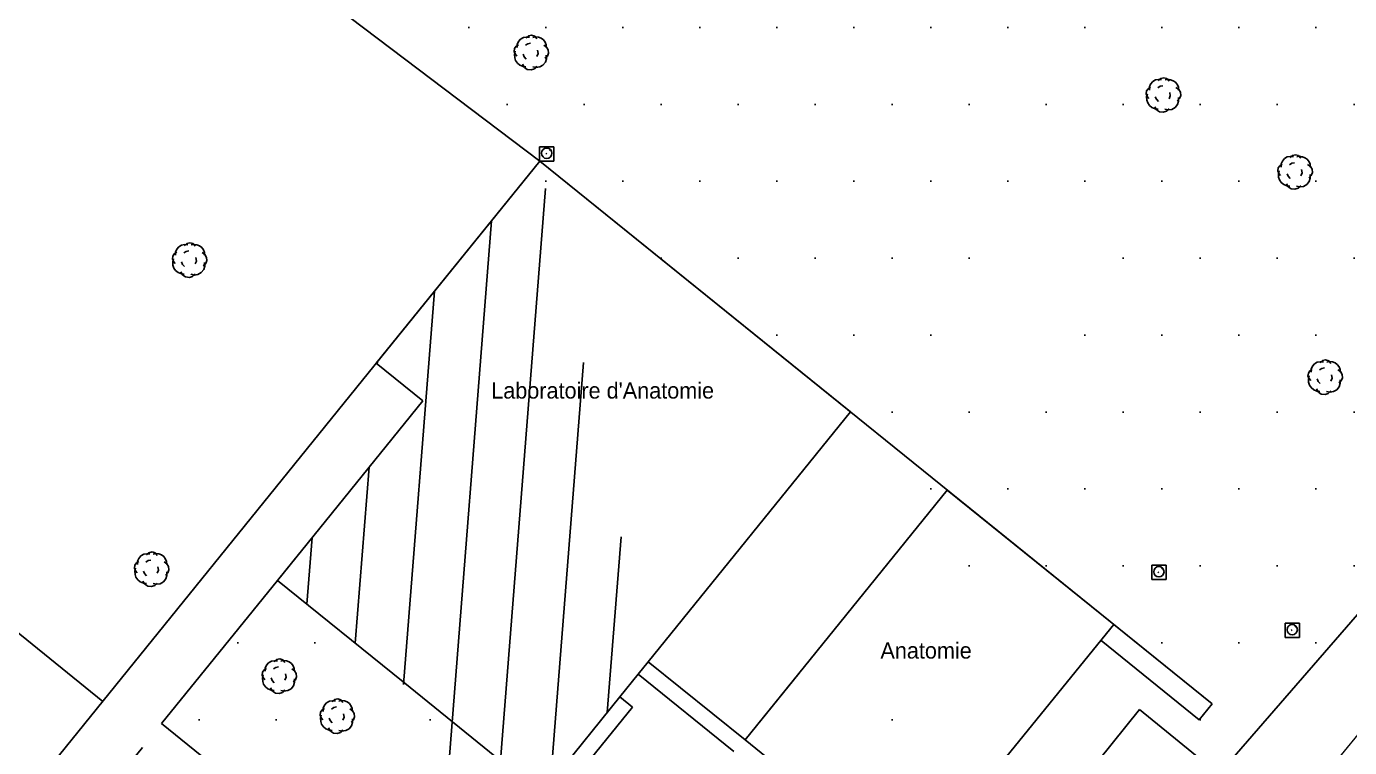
# Model space of a CAD drawing. Header units: metres. Extents: x 64 to 796628, y 142 to 671743.
# Drawn here: x 364239.6 to 364321.4, y 376169.1 to 376213.8 of the extents above; entities that cross this region are included whole.
import ezdxf

# ---------------------------------------------------------------- set-up
doc = ezdxf.new("R2010")
doc.units = ezdxf.units.M
doc.header["$LTSCALE"] = 2
for name, color, linetype in [('Arbres', 100, 'Continuous'), ('Batiment', 1, 'Continuous'), ('JARDIN', 3, 'Continuous')]:
    doc.layers.add(name, color=color, linetype=linetype)
doc.layers.add('Espace Vert', color=3, linetype='Continuous', lineweight=5)
pattern_1 = [(0, (0, 0), (2.38125, 4.762499999999999), [0, -4.762499999999999])]

msp = doc.modelspace()

# ---------------------------------------------------------------- hatches: boundary and pattern name
h = msp.add_hatch()
h.set_pattern_fill('DOTS', color=3, scale=3, style=0)
h.set_pattern_definition(pattern_1)
h.paths.add_polyline_path([(364290.1922986625, 376164.6145130561), (364289.5637130787, 376163.8367726342)], flags=17)
edge = h.paths.add_edge_path()
edge.add_line((364317.8824458346, 376218.0322060602), (364299.4230526945, 376233.3848364402))
edge.add_line((364335.0414407059, 376238.6635001366), (364317.8824458346, 376218.0322060602))
edge.add_line((364299.4230526945, 376233.3848364402), (364315.4534337522, 376252.9411261196))
edge.add_line((364358.8064816783, 376219.2367772907), (364335.0414407059, 376238.6635001366))
edge.add_line((364313.356935445, 376167.4552380867), (364358.8064816783, 376219.2367772907))
edge.add_line((364308.4521666473, 376171.4575548632), (364313.356935445, 376167.4552380867))
edge.add_line((364301.5377252251, 376162.9024102227), (364308.4521666473, 376171.4575548632))
edge.add_line((364303.0932060689, 376161.6452390551), (364301.5377252251, 376162.9024102227))
edge.add_line((364298.8188240987, 376156.3566041865), (364303.0932060689, 376161.6452390551))
edge.add_line((364289.5637130786, 376163.8367726341), (364298.8188240987, 376156.3566041865))
edge.add_line((364294.3163782858, 376161.2813482559), (364290.1922986625, 376164.6145130561))
edge.add_line((364306.0671012092, 376175.7420196205), (364293.6857373145, 376160.5052690398))
edge.add_line((364312.1332465751, 376170.8172379831), (364306.0671012092, 376175.7420196205))
edge.add_line((364312.936883205, 376171.8120205943), (364312.1332465751, 376170.8172379831))
edge.add_line((364271.3449339688, 376205.412139393), (364312.936883205, 376171.8120205943))
edge.add_line((364226.1238220315, 376239.7054629519), (364271.3449339688, 376205.412139393))
edge.add_line((364231.1282988115, 376246.2387444163), (364226.1238219788, 376239.7054628832))
edge.add_line((364231.1282988115, 376246.2387444163), (364226.9811109358, 376240.8359324897))
edge.add_line((364219.0507152868, 376255.5094739256), (364231.1282988115, 376246.2387444163))
edge.add_line((364257.0941228379, 376302.4322511007), (364219.0507152868, 376255.5094739256))
edge.add_line((364319.3461974851, 376251.9603653921), (364257.0941228379, 376302.4322511007))
edge.add_line((364318.2626052449, 376250.6384352604), (364319.3461974851, 376251.9603653921))
edge.add_line((364315.4534337522, 376252.9411261196), (364318.2626052449, 376250.6384352604))
h = msp.add_hatch()
h.set_pattern_fill('DOTS', color=3, scale=3, style=0)
h.set_pattern_definition(pattern_1)
h.paths.add_polyline_path([(364255.5157208032, 376179.1401782031), (364254.1328325187, 376177.429149275), (364253.7439623078, 376177.7434420669), (364247.9609749365, 376170.5882301859), (364265.0712642173, 376156.7593473414), (364277.0772488687, 376171.6141893989), (364276.2995084469, 376172.2427749827), (364264.9221093787, 376158.1656733477), (364264.5332391683, 376158.4799661391), (364271.0705292402, 376166.5684665263)])
at = {"layer": 'Batiment'}
h = msp.add_hatch(dxfattribs=at)
h.set_pattern_fill('ANSI31', color=256, angle=40.50000000000001, style=0)
h.set_pattern_definition([(85.5, (0, 0), (-3.165212534602682, 0.2491076289359078), [])])
edge = h.paths.add_edge_path()
edge.add_line((364290.5610422311, 376189.8883774073), (364271.3449339688, 376205.412139393))
edge.add_line((364278.0595480815, 376174.4204481639), (364290.560713316, 376189.8879704452))
edge.add_line((364277.4309624977, 376173.6427077421), (364278.0595480815, 376174.4204481639))
edge.add_line((364276.2995084469, 376172.2427749828), (364277.4309624978, 376173.6427077421))
edge.add_line((364276.2995084469, 376172.2427749828), (364271.4593994512, 376166.2541737343))
edge.add_line((364271.4593994512, 376166.2541737343), (364264.9221093793, 376158.1656733471))
edge.add_line((364264.5332391683, 376158.4799661391), (364271.0705292402, 376166.5684665263))
edge.add_line((364264.9221093793, 376158.1656733471), (364264.5332391683, 376158.4799661391))
edge.add_line((364262.9042548108, 376173.1686151566), (364271.0705292402, 376166.5684665263))
edge.add_line((364262.9042548108, 376173.1686151566), (364255.1268505923, 376179.454470995))
edge.add_line((364255.1268505923, 376179.454470995), (364264.1156244412, 376190.5761590275))
edge.add_line((364264.1156244412, 376190.5761590275), (364261.2379848803, 376192.9019256878))
edge.add_line((364261.2379848803, 376192.9019256878), (364271.3449339688, 376205.412139393))
h.paths.add_polyline_path([(364268.0959425767, 376191.9628131621), (364278.5959425767, 376191.9628131621), (364278.5959425767, 376188.7961464954), (364268.0959425767, 376188.7961464954)], flags=24)
at = {"layer": 'Espace Vert'}
h = msp.add_hatch(dxfattribs=at)
h.set_pattern_fill('DOTS', color=3, scale=3, style=0)
h.set_pattern_definition(pattern_1)
edge = h.paths.add_edge_path()
edge.add_line((364135.5105677406, 376197.260196049), (364130.2944804382, 376201.5312081213))
edge.add_line((364074.718899832, 376133.6580493928), (364294.99, 376402.67))
edge.add_line((364135.5105677406, 376197.260196049), (364138.5319156105, 376194.7552831437))
edge.add_line((364142.7894724467, 376200.092517601), (364138.7995584107, 376195.0781055471))
edge.add_line((364138.7995584107, 376195.0781055471), (364138.5319156109, 376194.7552831444))
edge.add_line((364142.7894724467, 376200.092517601), (364152.9497118529, 376191.7350207841))
edge.add_line((364137.4166631004, 376172.7496892796), (364152.9497118529, 376191.7350207841))
edge.add_line((364137.4166631004, 376172.7496892796), (364117.5041759246, 376148.602242925))
edge.add_line((364117.5034229024, 376148.6013242062), (364108.4291605389, 376137.4630375437))
edge.add_line((364108.4291605389, 376137.4630375437), (364088.3922744654, 376111.9386302275))
edge.add_line((364074.718899832, 376133.6580493928), (364058.6678391922, 376114.100342045))
edge.add_line((364088.3922744654, 376111.9386302275), (364069.5709026475, 376127.3853784073))
at = {"layer": 'Espace Vert', "lineweight": 13, "ltscale": 0.13}
h = msp.add_hatch(dxfattribs=at)
h.set_pattern_fill('DOTS', color=3, scale=5, style=0)
h.set_pattern_definition([(0, (0, 0), (3.96875, 7.9375), [0, -7.9375])])
edge = h.paths.add_edge_path()
edge.add_line((364371.1948367772, 376196.2915281657), (364377.4501625152, 376203.7930597596))
edge.add_line((364369.8096046092, 376194.5822801737), (364371.2046482895, 376196.2834130697))
edge.add_line((364378.2339838754, 376203.1394521773), (364385.5301486693, 376197.0553762984))
edge.add_line((364370.093, 376209.928), (364378.2339838754, 376203.1394521773))
edge.add_line((364385.5301486693, 376197.0553762984), (364372.79, 376082.324))
edge.add_line((364369.7997930969, 376194.5903952697), (364353.0598367772, 376174.3455281658))
edge.add_line((364351.6647930969, 376172.6443952697), (364353.0598367772, 376174.3455281658))
edge.add_line((364351.6647930969, 376172.6443952697), (364335.2460045891, 376152.0057141825))
edge.add_line((364333.8488030058, 376150.3063532038), (364335.2460045891, 376152.0057141825))
edge.add_line((364325.3264260812, 376139.9409235016), (364333.8488030058, 376150.3063532038))
edge.add_line((364332.1409058408, 376144.3983766569), (364330.261672282, 376145.943468098))
edge.add_line((364336.4404761674, 376149.6277738503), (364332.1409058408, 376144.3983766569))
edge.add_line((364339.0730157637, 376147.637865492), (364336.4404761674, 376149.6277738503))
edge.add_line((364347.4292546895, 376157.5964432525), (364339.0730157637, 376147.637865492))
edge.add_line((364349.7350484633, 376155.6616525474), (364347.4292546895, 376157.5964432525))
edge.add_line((364351.3484453636, 376157.5844240996), (364349.7350484633, 376155.6616525474))
edge.add_line((364353.6772204707, 376155.6303497662), (364351.3484453636, 376157.5844240996))
edge.add_line((364353.6772204707, 376155.6303497662), (364352.0482783957, 376153.660406058))
edge.add_line((364352.0713522693, 376153.6247605427), (364366.4459151685, 376142.2422723791))
edge.add_line((364338.2466915116, 376141.240511539), (364341.1713751357, 376144.7260137552))
edge.add_line((364337.7440989577, 376146.0541241142), (364336.6229287418, 376146.9577708078))
edge.add_line((364336.6229287418, 376146.9577708078), (364332.3658819675, 376141.6759786151))
edge.add_line((364366.5121570778, 376142.2422723791), (364354.191103527, 376126.9553263108))
edge.add_line((364351.8475463395, 376128.8441989134), (364334.8194153336, 376142.568621898))
edge.add_line((364354.191103527, 376126.9553263108), (364351.8475463395, 376128.8441989134))
edge.add_line((364328.659771108, 376135.2278437632), (364330.0008651813, 376136.9718238912))
edge.add_line((364330.0008651813, 376136.9718238912), (364330.3555395138, 376136.678897078))
edge.add_line((364330.3555395138, 376136.678897078), (364328.9554332368, 376134.9836553424))
edge.add_line((364328.9554332368, 376134.9836553424), (364345.0553713443, 376121.6866582672))
edge.add_line((364335.7910748317, 376109.746986928), (364346.8110698863, 376123.0899422808))
edge.add_line((364346.4563256675, 376123.3829268132), (364345.0553713437, 376121.6866582665))
edge.add_line((364332.3658819675, 376141.6759786151), (364325.8117363588, 376133.7044307517))
edge.add_line((364325.8117363588, 376133.7044307517), (364326.4605832779, 376133.1709537836))
edge.add_line((364326.4605832779, 376133.1709537836), (364325.0887853599, 376131.5024902772))
edge.add_line((364325.0887853599, 376131.5024902772), (364325.5247959994, 376131.1510721186))
edge.add_line((364328.659771108, 376135.2278437632), (364325.5247959994, 376131.1510721186))
edge.add_line((364319.8999060965, 376125.0645572604), (364336.8677457934, 376111.0507571246))
edge.add_line((364315.6104069463, 376119.0095371564), (364320.3228041067, 376124.7152842651))
edge.add_line((364315.2561661432, 376119.3029880951), (364315.6104069463, 376119.0095371564))
edge.add_line((364346.811, 376123.09), (364346.4563256675, 376123.3829268132))
edge.add_line((364336.5189561131, 376111.3506667091), (364335.4364004992, 376110.0399137412))
edge.add_line((364335.4364004992, 376110.0399137412), (364335.7910748317, 376109.746986928))
edge.add_line((364354.8730921838, 376085.567916696), (364315.2482321782, 376118.1471731436))
edge.add_line((364314.722763581, 376118.6411862315), (364331.6145426648, 376104.690204831))
edge.add_line((364314.722763581, 376118.6411862315), (364315.2561661432, 376119.3029880951))
edge.add_line((364374.0927294643, 376097.928090765), (364372.36, 376082.324))
edge.add_line((364367.4086599157, 376076.1802387001), (364372.36, 376082.324))
edge.add_line((364367.076, 376075.966), (364354.8730921838, 376085.567916696))
at = {"layer": 'JARDIN', "lineweight": 13, "ltscale": 0.13}
h = msp.add_hatch(dxfattribs=at)
h.set_pattern_fill('GRASS', color=3, scale=0.2, style=0)
h.set_pattern_definition([(90, (0, 0), (-3.5921, 3.5921), [0.9525000000000001, -6.2317]), (45, (0, 0), (-3.592102448427661, 3.592102448427662), [0.9525000000000001, -4.1275]), (135, (0, 0), (-3.592102448427662, -3.592102448427661), [0.9525000000000001, -4.1275])])
h.paths.add_polyline_path([(364318.3571193487, 376163.0434968721), (364333.4934820739, 376150.5984953531), (364343.0988423736, 376162.6156876289), (364328.1510211275, 376174.8739089663), (364326.7186914237, 376173.1273090487), (364319.8072132645, 376164.6993701799)])
edge = h.paths.add_edge_path()
edge.add_line((364306.4849661445, 376147.4917048367), (364310.3803337003, 376152.2294862007))
edge.add_line((364310.3803337003, 376152.2294862007), (364324.9711051492, 376140.2330656509))
edge.add_line((364321.0969588907, 376135.508885514), (364306.5001979008, 376147.5102306188))
edge.add_line((364324.9711051492, 376140.2330656509), (364321.0969588907, 376135.508885514))

# ---------------------------------------------------------------- linework, layer by layer
at = {"color": 0}
for p, q in [((364226.1238220315, 376239.7054629519), (364271.3449339688, 376205.412139393)), ((364271.3449339688, 376205.412139393), (364312.936883205, 376171.8120205943)), ((364312.1332465751, 376170.8172379831), (364306.0671012092, 376175.7420196205)), ((364301.5377252251, 376162.9024102227), (364308.4521666473, 376171.4575548632)), ((364308.4521666473, 376171.4575548632), (364313.356935445, 376167.4552380867)), ((364312.936883205, 376171.8120205943), (364312.1332465751, 376170.8172379831))]:
    msp.add_line(p, q, dxfattribs=at)
for p, q in [((364226.1238219791, 376239.7054628829), (364271.3449339688, 376205.412139393)), ((364271.3396803457, 376206.3027283427), (364272.2268250613, 376206.3027283427)), ((364271.3396803457, 376205.4163837239), (364271.3396803457, 376206.3027283427)), ((364271.719124669, 376205.843503053), (364271.776124669, 376205.900503053)), ((364271.9490632239, 376206.0671544809), (364272.0060632239, 376206.1241544809)), ((364271.9490632239, 376206.0671544809), (364272.0060632239, 376206.1241544809)), ((364272.2268250613, 376206.3027283427), (364272.2268250613, 376205.4163837239)), ((364261.5193043204, 376193.2499984175), (364271.3449339688, 376205.412139393)), ((364272.2268250613, 376205.4163837239), (364271.3396803457, 376205.4163837239)), ((364240.4946606134, 376167.2364917662), (364261.5193043204, 376193.2499984175)), ((364284.0481493298, 376169.5803391684), (364296.5502919015, 376185.0490706948)), ((364296.5518703821, 376185.0510237274), (364284.0512729856, 376169.5778145664)), ((364306.8611236294, 376176.7188761506), (364296.5518703821, 376185.0510237274)), ((364306.8611236294, 376176.7188761506), (364296.5518703821, 376185.0510237274)), ((364255.1268505923, 376179.454470995), (364256.5097388767, 376181.1654999231)), ((364256.5097388767, 376181.1654999231), (364255.1268505923, 376179.454470995)), ((364309.2075086981, 376180.3938183046), (364310.0946534136, 376180.3938183046)), ((364309.2075086981, 376179.5074736858), (364309.2075086981, 376180.3938183046)), ((364310.0946534136, 376180.3938183046), (364310.0946534136, 376179.5074736858)), ((364247.9609749365, 376170.5882301859), (364255.1268505923, 376179.454470995)), ((364310.0946534136, 376179.5074736858), (364309.2075086981, 376179.5074736858)), ((364309.5869530214, 376179.9345930149), (364309.6439530214, 376179.991593015)), ((364309.8168915763, 376180.1582444428), (364309.8738915763, 376180.2152444429)), ((364309.8168915763, 376180.1582444428), (364309.8738915763, 376180.2152444429)), ((364235.4810812526, 376179.1124404026), (364244.3195671771, 376171.9689968076)), ((364294.3143228983, 376161.2830094617), (364306.8611236294, 376176.7188761506)), ((364294.3143228983, 376161.2830094617), (364306.8611236294, 376176.7188761506)), ((364306.8611236294, 376176.7188761506), (364312.9361714874, 376171.8111395937)), ((364317.453010293, 376176.8092954541), (364318.3401550085, 376176.8092954541)), ((364317.453010293, 376175.9229508353), (364317.453010293, 376176.8092954541)), ((364317.8324546163, 376176.3500701644), (364317.8894546163, 376176.4070701645)), ((364318.0623931712, 376176.5737215923), (364318.1193931712, 376176.6307215923)), ((364318.0623931712, 376176.5737215923), (364318.1193931712, 376176.6307215923)), ((364318.3401550085, 376176.8092954541), (364318.3401550085, 376175.9229508353)), ((364312.1273332007, 376170.8160556489), (364306.0671012092, 376175.7420196205)), ((364318.3401550085, 376175.9229508353), (364317.453010293, 376175.9229508353)), ((364278.0595480815, 376174.4204481639), (364284.0481493298, 376169.5803391684)), ((364277.4309624978, 376173.6427077421), (364283.3468605954, 376168.8613589077)), ((364283.3468605954, 376168.8613589077), (364277.4309624977, 376173.6427077421)), ((364284.0481493298, 376169.5803391684), (364287.388975199, 376173.7138977285)), ((364277.0772488687, 376171.6141893989), (364276.2995084469, 376172.2427749828)), ((364265.0712642173, 376156.7593473414), (364277.0772488687, 376171.6141893989)), ((364301.5377252251, 376162.9024102228), (364308.4521666474, 376171.4575548632)), ((364312.9361714874, 376171.8111395937), (364312.1332465751, 376170.8172379831)), ((364255.7383791549, 376164.3023743475), (364247.9609749365, 376170.5882301859)), ((364243.3723001742, 376164.910725106), (364246.7666623268, 376169.1105233842)), ((364284.0481493298, 376169.5803391684), (364288.7923659032, 376165.745967107))]:
    msp.add_line(p, q)
at = {"lineweight": 13, "ltscale": 0.13}
msp.add_line((364328.0040671717, 376177.3092857801), (364304.4584525707, 376148.5974826149), dxfattribs=at)
for centre in [(364271.776124669, 376205.900503053), (364309.6439530214, 376179.9915930149), (364317.8894546163, 376176.4070701644)]:
    msp.add_circle(centre, 0.3207673615304795)
at = {"layer": 'Arbres'}
for p, q in [((364270.1575208954, 376212.9657074259), (364270.3328978086, 376213.0677946621)), ((364270.3328978086, 376213.0677946621), (364270.5162458178, 376213.0927368915)), ((364270.5051878974, 376213.0256208634), (364270.6525357568, 376213.1667950739)), ((364270.5162458178, 376213.0927368915), (364270.7085938643, 376213.0886211254)), ((364270.6525357568, 376213.1667950739), (364270.8459127449, 376213.2107663195)), ((364270.8459127449, 376213.2107663195), (364271.03723185, 376213.1585635419)), ((364270.9199709273, 376213.0744763805), (364271.0842899201, 376213.1094475887)), ((364271.03723185, 376213.1585635419), (364271.1683770815, 376212.9921866661)), ((364271.0842899201, 376213.1094475887), (364271.2666089878, 376213.0863028064)), ((364271.2666089878, 376213.0863028064), (364271.4288700976, 376213.0250999914)), ((364271.4288700976, 376213.0250999914), (364271.5710732495, 376212.9258391436)), ((364269.7563617383, 376212.2045467716), (364269.7795065206, 376212.3868658392)), ((364269.8203909417, 376212.0492278162), (364269.7563617383, 376212.2045467716)), ((364269.7795065206, 376212.3868658392), (364269.8787673684, 376212.5290689912)), ((364269.7813039676, 376212.0211987624), (364269.8335067452, 376212.2125178675)), ((364269.8787673684, 376212.5290689912), (364270.0250862864, 376212.62215619)), ((364269.9538544923, 376212.4408660638), (364269.9579702583, 376212.6332141104)), ((364269.9579702583, 376212.6332141104), (364270.0292020523, 376212.8145042366)), ((364270.0292020523, 376212.8145042366), (364270.1575208954, 376212.9657074259)), ((364270.4668694286, 376212.5838377212), (364270.6131883465, 376212.67692492)), ((364270.6131883465, 376212.67692492), (364270.7775073393, 376212.7118961282)), ((364271.2110589496, 376212.2888815663), (364271.2450012163, 376212.0764755618)), ((364271.5710732495, 376212.9258391436), (364271.6831894646, 376212.7694912467)), ((364271.5929286543, 376212.5982300995), (364271.7731898389, 376212.4789112938)), ((364271.6831894646, 376212.7694912467), (364271.7472186682, 376212.6141722913)), ((364271.7472186682, 376212.6141722913), (364271.7531318811, 376212.4408532611)), ((364271.7731898389, 376212.4789112938), (364271.8752770752, 376212.3035343806)), ((364271.8752770752, 376212.3035343806), (364271.8901903255, 376212.1011573551)), ((364269.7962172179, 376211.8188217369), (364269.7813039676, 376212.0211987624)), ((364269.8502174425, 376211.6444737652), (364269.7962172179, 376211.8188217369)), ((364269.9235071195, 376211.9219379146), (364269.8203909417, 376212.0492278162)), ((364269.9623336577, 376211.4881258683), (364269.8502174425, 376211.6444737652)), ((364270.1135368471, 376211.3598070253), (364269.9623336577, 376211.4881258683)), ((364270.3989720924, 376211.2093723413), (364270.2878848187, 376211.4138072499)), ((364270.3843192781, 376211.873590467), (364270.3202900746, 376212.0289094223)), ((364270.5064644722, 376211.7362715864), (364270.3843192781, 376211.873590467)), ((364271.2450012163, 376212.0764755618), (364271.1737694223, 376211.8951854357)), ((364271.6955239599, 376211.5472579977), (364271.5471471589, 376211.3579967756)), ((364271.8189585315, 376211.9198672289), (364271.6716106721, 376211.7786930185)), ((364271.7577557164, 376211.7576061192), (364271.6955239599, 376211.5472579977)), ((364271.752871445, 376211.979012161), (364271.7577557164, 376211.7576061192)), ((364271.8901903255, 376212.1011573551), (364271.8189585315, 376211.9198672289)), ((364270.3138559895, 376211.2785462523), (364270.1135368471, 376211.3598070253)), ((364270.4961750572, 376211.25540147), (364270.3138559895, 376211.2785462523)), ((364270.5792332771, 376211.0900535357), (364270.3989720924, 376211.2093723413)), ((364270.8096393564, 376211.0658798118), (364270.5792332771, 376211.0900535357)), ((364271.0130453234, 376211.1288800738), (364270.8096393564, 376211.0658798118)), ((364271.130306246, 376211.2129672352), (364270.9099291457, 376211.2561699754)), ((364271.1704221618, 376211.2890833007), (364271.0130453234, 376211.1288800738)), ((364271.3427122505, 376211.246909502), (364271.130306246, 376211.2129672352)), ((364271.5471471589, 376211.3579967756), (364271.3427122505, 376211.246909502)), ((364309.7566028798, 376210.5373368729), (364309.949979868, 376210.5813081186)), ((364309.949979868, 376210.5813081186), (364310.1412989731, 376210.5291053409)), ((364308.8604288613, 376209.5750885707), (364308.8835736437, 376209.7574076383)), ((364308.8835736437, 376209.7574076383), (364308.9828344915, 376209.8996107902)), ((364308.9828344915, 376209.8996107902), (364309.1291534094, 376209.992697989)), ((364309.0579216154, 376209.8114078629), (364309.0620373814, 376210.0037559094)), ((364309.0620373814, 376210.0037559094), (364309.1332691754, 376210.1850460356)), ((364309.1332691754, 376210.1850460356), (364309.2615880185, 376210.336249225)), ((364309.2615880185, 376210.336249225), (364309.4369649317, 376210.4383364612)), ((364309.4369649317, 376210.4383364612), (364309.6203129409, 376210.4632786905)), ((364309.5709365517, 376209.9543795203), (364309.7172554696, 376210.0474667191)), ((364309.6092550204, 376210.3961626625), (364309.7566028798, 376210.5373368729)), ((364309.6203129409, 376210.4632786905), (364309.8126609874, 376210.4591629245)), ((364309.7172554696, 376210.0474667191), (364309.8815744624, 376210.0824379273)), ((364310.0240380504, 376210.4450181796), (364310.1883570432, 376210.4799893878)), ((364310.1412989731, 376210.5291053409), (364310.2724442045, 376210.3627284652)), ((364310.1883570432, 376210.4799893878), (364310.3706761108, 376210.4568446054)), ((364310.3706761108, 376210.4568446054), (364310.5329372206, 376210.3956417904)), ((364310.5329372206, 376210.3956417904), (364310.6751403726, 376210.2963809426)), ((364310.6751403726, 376210.2963809426), (364310.7872565877, 376210.1400330457)), ((364310.6969957774, 376209.9687718985), (364310.877256962, 376209.8494530928)), ((364310.7872565877, 376210.1400330457), (364310.8512857913, 376209.9847140904)), ((364310.8512857913, 376209.9847140904), (364310.8571990042, 376209.8113950602)), ((364310.877256962, 376209.8494530928), (364310.9793441982, 376209.6740761796)), ((364308.9244580648, 376209.4197696153), (364308.8604288613, 376209.5750885707)), ((364308.8853710907, 376209.3917405615), (364308.9375738683, 376209.5830596666)), ((364308.900284341, 376209.189363536), (364308.8853710907, 376209.3917405615)), ((364308.9542845656, 376209.0150155643), (364308.900284341, 376209.189363536)), ((364309.0275742426, 376209.2924797137), (364308.9244580648, 376209.4197696153)), ((364309.0664007807, 376208.8586676674), (364308.9542845656, 376209.0150155643)), ((364309.4883864012, 376209.244132266), (364309.4243571977, 376209.3994512213)), ((364309.6105315952, 376209.1068133855), (364309.4883864012, 376209.244132266)), ((364310.3490683394, 376209.4470173609), (364310.2778365454, 376209.2657272348)), ((364310.3151260727, 376209.6594233653), (364310.3490683394, 376209.4470173609)), ((364310.799591083, 376208.9177997967), (364310.651214282, 376208.7285385747)), ((364310.9230256546, 376209.290409028), (364310.7756777952, 376209.1492348175)), ((364310.8618228395, 376209.1281479182), (364310.799591083, 376208.9177997967)), ((364310.8569385681, 376209.3495539601), (364310.8618228395, 376209.1281479182)), ((364310.9942574486, 376209.4716991541), (364310.9230256546, 376209.290409028)), ((364310.9793441982, 376209.6740761796), (364310.9942574486, 376209.4716991541)), ((364309.2176039701, 376208.7303488243), (364309.0664007807, 376208.8586676674)), ((364309.4179231126, 376208.6490880514), (364309.2176039701, 376208.7303488243)), ((364309.5030392155, 376208.5799141404), (364309.3919519418, 376208.7843490489)), ((364309.6002421803, 376208.6259432691), (364309.4179231126, 376208.6490880514)), ((364309.6833004002, 376208.4605953348), (364309.5030392155, 376208.5799141404)), ((364309.9137064795, 376208.4364216109), (364309.6833004002, 376208.4605953348)), ((364310.1171124465, 376208.4994218729), (364309.9137064795, 376208.4364216109)), ((364310.2343733691, 376208.5835090343), (364310.0139962687, 376208.6267117745)), ((364310.2744892848, 376208.6596250997), (364310.1171124465, 376208.4994218729)), ((364310.4467793736, 376208.617451301), (364310.2343733691, 376208.5835090343)), ((364310.651214282, 376208.7285385747), (364310.4467793736, 376208.617451301)), ((364317.4094341156, 376205.5691822718), (364317.5848110288, 376205.671269508)), ((364317.5848110288, 376205.671269508), (364317.7681590379, 376205.6962117373)), ((364317.7571011175, 376205.6290957093), (364317.9044489769, 376205.7702699198)), ((364317.7681590379, 376205.6962117373), (364317.9605070845, 376205.6920959713)), ((364317.9044489769, 376205.7702699198), (364318.097825965, 376205.8142411654)), ((364318.097825965, 376205.8142411654), (364318.2891450701, 376205.7620383878)), ((364318.1718841475, 376205.6779512264), (364318.3362031403, 376205.7129224346)), ((364318.2891450701, 376205.7620383878), (364318.4202903016, 376205.595661512)), ((364318.3362031403, 376205.7129224346), (364318.5185222079, 376205.6897776523)), ((364318.5185222079, 376205.6897776523), (364318.6807833177, 376205.6285748372)), ((364317.0082749584, 376204.8080216175), (364317.0314197408, 376204.9903406851)), ((364317.0314197408, 376204.9903406851), (364317.1306805885, 376205.1325438371)), ((364317.0332171877, 376204.6246736083), (364317.0854199654, 376204.8159927134)), ((364317.1306805885, 376205.1325438371), (364317.2769995065, 376205.2256310359)), ((364317.2057677125, 376205.0443409097), (364317.2098834785, 376205.2366889563)), ((364317.2098834785, 376205.2366889563), (364317.2811152725, 376205.4179790824)), ((364317.2811152725, 376205.4179790824), (364317.4094341156, 376205.5691822718)), ((364317.7187826487, 376205.1873125671), (364317.8651015667, 376205.2803997659)), ((364317.8651015667, 376205.2803997659), (364318.0294205595, 376205.3153709741)), ((364318.4629721697, 376204.8923564121), (364318.4969144365, 376204.6799504077)), ((364318.6807833177, 376205.6285748372), (364318.8229864697, 376205.5293139894)), ((364318.8229864697, 376205.5293139894), (364318.9351026848, 376205.3729660925)), ((364318.8448418744, 376205.2017049454), (364319.0251030591, 376205.0823861397)), ((364318.9351026848, 376205.3729660925), (364318.9991318883, 376205.2176471372)), ((364318.9991318883, 376205.2176471372), (364319.0050451012, 376205.044328107)), ((364319.0251030591, 376205.0823861397), (364319.1271902953, 376204.9070092264)), ((364319.1271902953, 376204.9070092264), (364319.1421035457, 376204.7046322009)), ((364317.0723041619, 376204.6527026621), (364317.0082749584, 376204.8080216175)), ((364317.0481304381, 376204.4222965828), (364317.0332171877, 376204.6246736083)), ((364317.1021306626, 376204.2479486111), (364317.0481304381, 376204.4222965828)), ((364317.1754203397, 376204.5254127605), (364317.0723041619, 376204.6527026621)), ((364317.2142468778, 376204.0916007142), (364317.1021306626, 376204.2479486111)), ((364317.3654500672, 376203.9632818712), (364317.2142468778, 376204.0916007142)), ((364317.6508853126, 376203.8128471872), (364317.5397980389, 376204.0172820957)), ((364317.6362324983, 376204.4770653129), (364317.5722032947, 376204.6323842682)), ((364317.7583776923, 376204.3397464323), (364317.6362324983, 376204.4770653129)), ((364318.4969144365, 376204.6799504077), (364318.4256826424, 376204.4986602816)), ((364318.94743718, 376204.1507328436), (364318.7990603791, 376203.9614716215)), ((364319.0708717517, 376204.5233420748), (364318.9235238922, 376204.3821678644)), ((364319.0096689366, 376204.361080965), (364318.94743718, 376204.1507328436)), ((364319.0047846652, 376204.5824870069), (364319.0096689366, 376204.361080965)), ((364319.1421035457, 376204.7046322009), (364319.0708717517, 376204.5233420748)), ((364317.5657692097, 376203.8820210982), (364317.3654500672, 376203.9632818712)), ((364317.7480882774, 376203.8588763159), (364317.5657692097, 376203.8820210982)), ((364317.8311464972, 376203.6935283816), (364317.6508853126, 376203.8128471872)), ((364318.0615525765, 376203.6693546577), (364317.8311464972, 376203.6935283816)), ((364318.2649585435, 376203.7323549197), (364318.0615525765, 376203.6693546577)), ((364318.3822194661, 376203.8164420811), (364318.1618423658, 376203.8596448213)), ((364318.4223353819, 376203.8925581466), (364318.2649585435, 376203.7323549197)), ((364318.5946254706, 376203.8503843478), (364318.3822194661, 376203.8164420811)), ((364318.7990603791, 376203.9614716215), (364318.5946254706, 376203.8503843478)), ((364248.8230270402, 376199.7843468344), (364248.8942588342, 376199.9656369606)), ((364248.8942588342, 376199.9656369606), (364249.0225776773, 376200.1168401499)), ((364249.0225776773, 376200.1168401499), (364249.1979545905, 376200.2189273862)), ((364249.1979545905, 376200.2189273862), (364249.3813025996, 376200.2438696155)), ((364249.3702446792, 376200.1767535874), (364249.5175925386, 376200.3179277979)), ((364249.3813025996, 376200.2438696155), (364249.5736506462, 376200.2397538495)), ((364249.5175925386, 376200.3179277979), (364249.7109695267, 376200.3618990435)), ((364249.7109695267, 376200.3618990435), (364249.9022886318, 376200.3096962659)), ((364249.7850277091, 376200.2256091046), (364249.949346702, 376200.2605803128)), ((364249.9022886318, 376200.3096962659), (364250.0334338633, 376200.1433193901)), ((364249.949346702, 376200.2605803128), (364250.1316657696, 376200.2374355304)), ((364250.1316657696, 376200.2374355304), (364250.2939268794, 376200.1762327154)), ((364250.2939268794, 376200.1762327154), (364250.4361300314, 376200.0769718676)), ((364250.4361300314, 376200.0769718676), (364250.5482462465, 376199.9206239707)), ((364250.5482462465, 376199.9206239707), (364250.61227545, 376199.7653050153)), ((364248.6214185201, 376199.3556794956), (364248.6445633025, 376199.5379985633)), ((364248.6854477236, 376199.2003605402), (364248.6214185201, 376199.3556794956)), ((364248.6445633025, 376199.5379985633), (364248.7438241502, 376199.6802017152)), ((364248.6463607494, 376199.1723314864), (364248.6985635271, 376199.3636505915)), ((364248.6612739998, 376198.9699544609), (364248.6463607494, 376199.1723314864)), ((364248.7885639014, 376199.0730706386), (364248.6854477236, 376199.2003605402)), ((364248.7438241502, 376199.6802017152), (364248.8901430682, 376199.773288914)), ((364248.8189112742, 376199.5919987878), (364248.8230270402, 376199.7843468344)), ((364249.24937606, 376199.024723191), (364249.1853468564, 376199.1800421463)), ((364249.3319262104, 376199.7349704452), (364249.4782451284, 376199.828057644)), ((364249.4782451284, 376199.828057644), (364249.6425641212, 376199.8630288522)), ((364250.1100579982, 376199.2276082858), (364250.0388262041, 376199.0463181597)), ((364250.0761157314, 376199.4400142903), (364250.1100579982, 376199.2276082858)), ((364250.4579854361, 376199.7493628235), (364250.6382466208, 376199.6300440178)), ((364250.61227545, 376199.7653050153), (364250.6181886629, 376199.5919859851)), ((364250.6179282269, 376199.130144885), (364250.6228124983, 376198.9087388432)), ((364250.6382466208, 376199.6300440178), (364250.740333857, 376199.4546671046)), ((364250.7552471074, 376199.2522900791), (364250.6840153134, 376199.070999953)), ((364250.740333857, 376199.4546671046), (364250.7552471074, 376199.2522900791)), ((364248.7152742243, 376198.7956064892), (364248.6612739998, 376198.9699544609)), ((364248.8273904395, 376198.6392585923), (364248.7152742243, 376198.7956064892)), ((364248.9785936289, 376198.5109397493), (364248.8273904395, 376198.6392585923)), ((364249.1789127714, 376198.4296789764), (364248.9785936289, 376198.5109397493)), ((364249.2640288743, 376198.3605050654), (364249.1529416006, 376198.5649399739)), ((364249.3612318391, 376198.406534194), (364249.1789127714, 376198.4296789764)), ((364249.371521254, 376198.8874043105), (364249.24937606, 376199.024723191)), ((364249.4442900589, 376198.2411862597), (364249.2640288743, 376198.3605050654)), ((364249.8781021052, 376198.2800127979), (364249.6746961382, 376198.2170125358)), ((364249.9953630278, 376198.3640999593), (364249.7749859275, 376198.4073026995)), ((364250.0354789436, 376198.4402160247), (364249.8781021052, 376198.2800127979)), ((364250.2077690323, 376198.398042226), (364249.9953630278, 376198.3640999593)), ((364250.4122039408, 376198.5091294996), (364250.2077690323, 376198.398042226)), ((364250.5605807417, 376198.6983907217), (364250.4122039408, 376198.5091294996)), ((364250.6840153134, 376199.070999953), (364250.5366674539, 376198.9298257425)), ((364250.6228124983, 376198.9087388432), (364250.5605807417, 376198.6983907217)), ((364249.6746961382, 376198.2170125358), (364249.4442900589, 376198.2411862597)), ((364319.0676883098, 376192.5352303633), (364319.1389201038, 376192.7165204895)), ((364319.1389201038, 376192.7165204895), (364319.2672389469, 376192.8677236788)), ((364319.2672389469, 376192.8677236788), (364319.4426158601, 376192.9698109151)), ((364319.4426158601, 376192.9698109151), (364319.6259638693, 376192.9947531444)), ((364319.5765874801, 376192.4858539741), (364319.722906398, 376192.5789411729)), ((364319.6149059489, 376192.9276371163), (364319.7622538083, 376193.0688113268)), ((364319.6259638693, 376192.9947531444), (364319.8183119158, 376192.9906373784)), ((364319.722906398, 376192.5789411729), (364319.8872253908, 376192.6139123811)), ((364319.7622538083, 376193.0688113268), (364319.9556307964, 376193.1127825725)), ((364319.9556307964, 376193.1127825725), (364320.1469499015, 376193.0605797948)), ((364320.0296889788, 376192.9764926335), (364320.1940079716, 376193.0114638417)), ((364320.1469499015, 376193.0605797948), (364320.278095133, 376192.894202919)), ((364320.1940079716, 376193.0114638417), (364320.3763270393, 376192.9883190593)), ((364320.3763270393, 376192.9883190593), (364320.5385881491, 376192.9271162443)), ((364320.5385881491, 376192.9271162443), (364320.680791301, 376192.8278553965)), ((364320.680791301, 376192.8278553965), (364320.7929075161, 376192.6715074996)), ((364320.7929075161, 376192.6715074996), (364320.8569367197, 376192.5161885442)), ((364318.8660797898, 376192.1065630245), (364318.8892245721, 376192.2888820922)), ((364318.9301089933, 376191.9512440691), (364318.8660797898, 376192.1065630245)), ((364318.8892245721, 376192.2888820922), (364318.9884854199, 376192.4310852441)), ((364318.8910220191, 376191.9232150153), (364318.9432247967, 376192.1145341204)), ((364318.9059352694, 376191.7208379898), (364318.8910220191, 376191.9232150153)), ((364318.959935494, 376191.5464900181), (364318.9059352694, 376191.7208379898)), ((364319.033225171, 376191.8239541675), (364318.9301089933, 376191.9512440691)), ((364318.9884854199, 376192.4310852441), (364319.1348043379, 376192.5241724429)), ((364319.0635725438, 376192.3428823167), (364319.0676883098, 376192.5352303633)), ((364319.4940373296, 376191.7756067199), (364319.4300081261, 376191.9309256752)), ((364319.6161825237, 376191.6382878394), (364319.4940373296, 376191.7756067199)), ((364320.3547192678, 376191.9784918147), (364320.2834874738, 376191.7972016886)), ((364320.3207770011, 376192.1908978192), (364320.3547192678, 376191.9784918147)), ((364320.7026467058, 376192.5002463524), (364320.8829078904, 376192.3809275467)), ((364320.928676583, 376191.8218834819), (364320.7813287236, 376191.6807092714)), ((364320.8569367197, 376192.5161885442), (364320.8628499326, 376192.342869514)), ((364320.8625894965, 376191.8810284139), (364320.867473768, 376191.6596223721)), ((364320.8829078904, 376192.3809275467), (364320.9849951267, 376192.2055506335)), ((364320.999908377, 376192.003173608), (364320.928676583, 376191.8218834819)), ((364320.9849951267, 376192.2055506335), (364320.999908377, 376192.003173608)), ((364319.0720517092, 376191.3901421212), (364318.959935494, 376191.5464900181)), ((364319.2232548986, 376191.2618232782), (364319.0720517092, 376191.3901421212)), ((364319.4235740411, 376191.1805625053), (364319.2232548986, 376191.2618232782)), ((364319.5086901439, 376191.1113885943), (364319.3976028702, 376191.3158235028)), ((364319.6058931087, 376191.1574177229), (364319.4235740411, 376191.1805625053)), ((364319.6889513286, 376190.9920697886), (364319.5086901439, 376191.1113885943)), ((364319.9193574079, 376190.9678960647), (364319.6889513286, 376190.9920697886)), ((364320.1227633749, 376191.0308963268), (364319.9193574079, 376190.9678960647)), ((364320.2400242975, 376191.1149834882), (364320.0196471972, 376191.1581862284)), ((364320.2801402133, 376191.1910995536), (364320.1227633749, 376191.0308963268)), ((364320.452430302, 376191.1489257549), (364320.2400242975, 376191.1149834882)), ((364320.6568652104, 376191.2600130285), (364320.452430302, 376191.1489257549)), ((364320.8052420114, 376191.4492742506), (364320.6568652104, 376191.2600130285)), ((364320.867473768, 376191.6596223721), (364320.8052420114, 376191.4492742506)), ((364246.8509134332, 376181.0739654619), (364247.0342614423, 376181.0989076912)), ((364247.0232035219, 376181.0317916631), (364247.1705513813, 376181.1729658736)), ((364247.0342614423, 376181.0989076912), (364247.2266094889, 376181.0947919252)), ((364247.1705513813, 376181.1729658736), (364247.3639283694, 376181.2169371193)), ((364247.3639283694, 376181.2169371193), (364247.5552474745, 376181.1647343416)), ((364247.4379865518, 376181.0806471803), (364247.6023055447, 376181.1156183885)), ((364247.5552474745, 376181.1647343416), (364247.686392706, 376180.9983574658)), ((364247.6023055447, 376181.1156183885), (364247.7846246123, 376181.0924736061)), ((364247.7846246123, 376181.0924736061), (364247.9468857221, 376181.0312707911)), ((364246.2743773628, 376180.2107175713), (364246.2975221451, 376180.393036639)), ((364246.2975221451, 376180.393036639), (364246.3967829929, 376180.5352397909)), ((364246.3967829929, 376180.5352397909), (364246.5431019109, 376180.6283269897)), ((364246.4718701169, 376180.4470368635), (364246.4759858829, 376180.6393849101)), ((364246.4759858829, 376180.6393849101), (364246.5472176769, 376180.8206750363)), ((364246.5472176769, 376180.8206750363), (364246.67553652, 376180.9718782256)), ((364246.67553652, 376180.9718782256), (364246.8509134332, 376181.0739654619)), ((364246.9848850531, 376180.5900085209), (364247.131203971, 376180.6830957197)), ((364247.131203971, 376180.6830957197), (364247.2955229639, 376180.7180669279)), ((364247.7290745741, 376180.295052366), (364247.7630168409, 376180.0826463616)), ((364247.9468857221, 376181.0312707911), (364248.0890888741, 376180.9320099433)), ((364248.0890888741, 376180.9320099433), (364248.2012050892, 376180.7756620464)), ((364248.1109442788, 376180.6044008992), (364248.2912054635, 376180.4850820935)), ((364248.2012050892, 376180.7756620464), (364248.2652342927, 376180.620343091)), ((364248.2652342927, 376180.620343091), (364248.2711475056, 376180.4470240608)), ((364248.2912054635, 376180.4850820935), (364248.3932926997, 376180.3097051803)), ((364248.3932926997, 376180.3097051803), (364248.4082059501, 376180.1073281548)), ((364246.3384065663, 376180.055398616), (364246.2743773628, 376180.2107175713)), ((364246.2993195921, 376180.0273695621), (364246.3515223698, 376180.2186886672)), ((364246.3142328425, 376179.8249925366), (364246.2993195921, 376180.0273695621)), ((364246.368233067, 376179.6506445649), (364246.3142328425, 376179.8249925366)), ((364246.4415227441, 376179.9281087143), (364246.3384065663, 376180.055398616)), ((364246.4803492822, 376179.494296668), (364246.368233067, 376179.6506445649)), ((364246.6315524716, 376179.365977825), (364246.4803492822, 376179.494296668)), ((364246.9023349027, 376179.8797612667), (364246.8383056991, 376180.035080222)), ((364247.0244800967, 376179.7424423862), (364246.9023349027, 376179.8797612667)), ((364247.7630168409, 376180.0826463616), (364247.6917850468, 376179.9013562354)), ((364248.2135395844, 376179.5534287974), (364248.0651627835, 376179.3641675753)), ((364248.3369741561, 376179.9260380287), (364248.1896262966, 376179.7848638182)), ((364248.275771341, 376179.7637769189), (364248.2135395844, 376179.5534287974)), ((364248.2708870696, 376179.9851829608), (364248.275771341, 376179.7637769189)), ((364248.4082059501, 376180.1073281548), (364248.3369741561, 376179.9260380287)), ((364246.8318716141, 376179.2847170521), (364246.6315524716, 376179.365977825)), ((364246.916987717, 376179.2155431411), (364246.8059004433, 376179.4199780496)), ((364247.0141906817, 376179.2615722697), (364246.8318716141, 376179.2847170521)), ((364247.0972489016, 376179.0962243354), (364246.916987717, 376179.2155431411)), ((364247.3276549809, 376179.0720506115), (364247.0972489016, 376179.0962243354)), ((364247.5310609479, 376179.1350508736), (364247.3276549809, 376179.0720506115)), ((364247.6483218705, 376179.219138035), (364247.4279447702, 376179.2623407752)), ((364247.6884377863, 376179.2952541004), (364247.5310609479, 376179.1350508736)), ((364247.860727875, 376179.2530803017), (364247.6483218705, 376179.219138035)), ((364248.0651627835, 376179.3641675753), (364247.860727875, 376179.2530803017)), ((364254.9201439982, 376174.4153227095), (364255.0674918576, 376174.5564969199)), ((364255.0674918576, 376174.5564969199), (364255.2608688457, 376174.6004681656)), ((364255.2608688457, 376174.6004681656), (364255.4521879508, 376174.5482653879)), ((364255.4521879508, 376174.5482653879), (364255.5833331823, 376174.3818885122)), ((364254.1713178391, 376173.5942486177), (364254.1944626215, 376173.7765676853)), ((364254.1944626215, 376173.7765676853), (364254.2937234693, 376173.9187708372)), ((364254.2937234693, 376173.9187708372), (364254.4400423872, 376174.011858036)), ((364254.3688105932, 376173.8305679099), (364254.3729263592, 376174.0229159564)), ((364254.3729263592, 376174.0229159564), (364254.4441581532, 376174.2042060826)), ((364254.4441581532, 376174.2042060826), (364254.5724769963, 376174.355409272)), ((364254.5724769963, 376174.355409272), (364254.7478539095, 376174.4574965082)), ((364254.7478539095, 376174.4574965082), (364254.9312019186, 376174.4824387375)), ((364254.8818255294, 376173.9735395673), (364255.0281444474, 376174.0666267661)), ((364254.9312019186, 376174.4824387375), (364255.1235499652, 376174.4783229715)), ((364255.0281444474, 376174.0666267661), (364255.1924634402, 376174.1015979743)), ((364255.3349270282, 376174.4641782266), (364255.499246021, 376174.4991494348)), ((364255.499246021, 376174.4991494348), (364255.6815650886, 376174.4760046524)), ((364255.6815650886, 376174.4760046524), (364255.8438261984, 376174.4148018374)), ((364255.8438261984, 376174.4148018374), (364255.9860293504, 376174.3155409896)), ((364255.9860293504, 376174.3155409896), (364256.0981455655, 376174.1591930927)), ((364256.0078847551, 376173.9879319455), (364256.1881459398, 376173.8686131398)), ((364256.0981455655, 376174.1591930927), (364256.162174769, 376174.0038741374)), ((364256.162174769, 376174.0038741374), (364256.1680879819, 376173.8305551072)), ((364256.1881459398, 376173.8686131398), (364256.290233176, 376173.6932362266)), ((364254.2353470426, 376173.4389296623), (364254.1713178391, 376173.5942486177)), ((364254.1962600684, 376173.4109006085), (364254.2484628461, 376173.6022197136)), ((364254.2111733188, 376173.208523583), (364254.1962600684, 376173.4109006085)), ((364254.2651735434, 376173.0341756113), (364254.2111733188, 376173.208523583)), ((364254.3384632204, 376173.3116397607), (364254.2353470426, 376173.4389296623)), ((364254.3772897585, 376172.8778277144), (364254.2651735434, 376173.0341756113)), ((364254.799275379, 376173.263292313), (364254.7352461754, 376173.4186112683)), ((364254.921420573, 376173.1259734325), (364254.799275379, 376173.263292313)), ((364255.6599573172, 376173.4661774079), (364255.5887255232, 376173.2848872818)), ((364255.6260150505, 376173.6785834123), (364255.6599573172, 376173.4661774079)), ((364256.1104800607, 376172.9369598437), (364255.9621032598, 376172.7476986216)), ((364256.2339146324, 376173.309569075), (364256.086566773, 376173.1683948645)), ((364256.1727118173, 376173.1473079652), (364256.1104800607, 376172.9369598437)), ((364256.1678275459, 376173.3687140071), (364256.1727118173, 376173.1473079652)), ((364256.3051464264, 376173.4908592011), (364256.2339146324, 376173.309569075)), ((364256.290233176, 376173.6932362266), (364256.3051464264, 376173.4908592011)), ((364254.5284929479, 376172.7495088713), (364254.3772897585, 376172.8778277144)), ((364254.7288120904, 376172.6682480984), (364254.5284929479, 376172.7495088713)), ((364254.8139281933, 376172.5990741874), (364254.7028409196, 376172.8035090959)), ((364254.9111311581, 376172.6451033161), (364254.7288120904, 376172.6682480984)), ((364254.9941893779, 376172.4797553818), (364254.8139281933, 376172.5990741874)), ((364255.2245954573, 376172.4555816579), (364254.9941893779, 376172.4797553818)), ((364255.4280014242, 376172.5185819199), (364255.2245954573, 376172.4555816579)), ((364255.5452623469, 376172.6026690813), (364255.3248852465, 376172.6458718215)), ((364255.5853782626, 376172.6787851467), (364255.4280014242, 376172.5185819199)), ((364255.7576683513, 376172.636611348), (364255.5452623469, 376172.6026690813)), ((364255.9621032598, 376172.7476986216), (364255.7576683513, 376172.636611348)), ((364258.6548658512, 376172.0758503116), (364258.8482428393, 376172.1198215572)), ((364258.8482428393, 376172.1198215572), (364259.0395619444, 376172.0676187795)), ((364257.7586918327, 376171.1136020093), (364257.781836615, 376171.2959210769)), ((364257.781836615, 376171.2959210769), (364257.8810974628, 376171.4381242289)), ((364257.8810974628, 376171.4381242289), (364258.0274163808, 376171.5312114276)), ((364257.9561845867, 376171.3499213015), (364257.9603003527, 376171.5422693481)), ((364257.9603003527, 376171.5422693481), (364258.0315321467, 376171.7235594742)), ((364258.0315321467, 376171.7235594742), (364258.1598509898, 376171.8747626636)), ((364258.1598509898, 376171.8747626636), (364258.335227903, 376171.9768498998)), ((364258.335227903, 376171.9768498998), (364258.5185759122, 376172.0017921291)), ((364258.469199523, 376171.4928929589), (364258.6155184409, 376171.5859801577)), ((364258.5075179918, 376171.9346761011), (364258.6548658512, 376172.0758503116)), ((364258.5185759122, 376172.0017921291), (364258.7109239587, 376171.9976763631)), ((364258.6155184409, 376171.5859801577), (364258.7798374337, 376171.6209513659)), ((364258.9223010217, 376171.9835316182), (364259.0866200145, 376172.0185028264)), ((364259.0395619444, 376172.0676187795), (364259.1707071759, 376171.9012419038)), ((364259.0866200145, 376172.0185028264), (364259.2689390822, 376171.995358044)), ((364259.2689390822, 376171.995358044), (364259.431200192, 376171.934155229)), ((364259.431200192, 376171.934155229), (364259.5734033439, 376171.8348943812)), ((364259.5734033439, 376171.8348943812), (364259.685519559, 376171.6785464843)), ((364259.5952587487, 376171.5072853371), (364259.7755199333, 376171.3879665314)), ((364259.685519559, 376171.6785464843), (364259.7495487626, 376171.523227529)), ((364259.7495487626, 376171.523227529), (364259.7554619755, 376171.3499084988)), ((364259.7755199333, 376171.3879665314), (364259.8776071696, 376171.2125896182)), ((364257.8227210362, 376170.9582830539), (364257.7586918327, 376171.1136020093)), ((364257.783634062, 376170.9302540001), (364257.8358368396, 376171.1215731052)), ((364257.7985473123, 376170.7278769746), (364257.783634062, 376170.9302540001)), ((364257.8525475369, 376170.5535290029), (364257.7985473123, 376170.7278769746)), ((364257.9258372139, 376170.8309931523), (364257.8227210362, 376170.9582830539)), ((364257.9646637521, 376170.397181106), (364257.8525475369, 376170.5535290029)), ((364258.3866493725, 376170.7826457046), (364258.322620169, 376170.9379646599)), ((364258.5087945666, 376170.6453268241), (364258.3866493725, 376170.7826457046)), ((364259.2473313107, 376170.9855307995), (364259.1760995167, 376170.8042406734)), ((364259.213389044, 376171.1979368039), (364259.2473313107, 376170.9855307995)), ((364259.6978540543, 376170.4563132353), (364259.5494772533, 376170.2670520133)), ((364259.8212886259, 376170.8289224666), (364259.6739407665, 376170.6877482561)), ((364259.7600858108, 376170.6666613568), (364259.6978540543, 376170.4563132353)), ((364259.7552015394, 376170.8880673987), (364259.7600858108, 376170.6666613568)), ((364259.8925204199, 376171.0102125927), (364259.8212886259, 376170.8289224666)), ((364259.8776071696, 376171.2125896182), (364259.8925204199, 376171.0102125927)), ((364258.1158669415, 376170.268862263), (364257.9646637521, 376170.397181106)), ((364258.3161860839, 376170.18760149), (364258.1158669415, 376170.268862263)), ((364258.4013021868, 376170.118427579), (364258.2902149131, 376170.3228624875)), ((364258.4985051516, 376170.1644567077), (364258.3161860839, 376170.18760149)), ((364258.5815633715, 376169.9991087734), (364258.4013021868, 376170.118427579)), ((364258.8119694508, 376169.9749350495), (364258.5815633715, 376169.9991087734)), ((364259.0153754178, 376170.0379353115), (364258.8119694508, 376169.9749350495)), ((364259.1326363404, 376170.1220224729), (364258.9122592401, 376170.1652252131)), ((364259.1727522562, 376170.1981385383), (364259.0153754178, 376170.0379353115)), ((364259.3450423449, 376170.1559647396), (364259.1326363404, 376170.1220224729)), ((364259.5494772533, 376170.2670520133), (364259.3450423449, 376170.1559647396))]:
    msp.add_line(p, q, dxfattribs=at)
at = {"layer": 'Batiment', "color": 0}
msp.add_line((364358.4464919351, 376219.521077912), (364313.356935445, 376167.4552380867), dxfattribs=at)
at = {"layer": 'Batiment'}
for p, q in [((364261.2379848803, 376192.9019256878), (364271.3449339688, 376205.412139393)), ((364290.5610422311, 376189.8883774073), (364271.3449339688, 376205.412139393)), ((364264.1156244412, 376190.5761590275), (364261.2379848803, 376192.9019256878)), ((364255.1268505923, 376179.454470995), (364264.1156244412, 376190.5761590275)), ((364278.0595480815, 376174.4204481639), (364290.560713316, 376189.8879704452)), ((364262.9042548108, 376173.1686151566), (364255.1268505923, 376179.454470995)), ((364277.4309624977, 376173.6427077421), (364278.0595480815, 376174.4204481639)), ((364262.9042548108, 376173.1686151566), (364271.0705292402, 376166.5684665263)), ((364276.2995084469, 376172.2427749828), (364277.4309624978, 376173.6427077421)), ((364276.2995084469, 376172.2427749828), (364271.4593994512, 376166.2541737343))]:
    msp.add_line(p, q, dxfattribs=at)

# ---------------------------------------------------------------- texts
at = {"char_height": 1, "attachment_point": 1}
for s, insert, width in [("\\pt5;Laboratoire d'Anatomie", (364268.3459425767, 376191.7128131621), 13.6956542255939), ('\\pt3;Anatomie', (364292.419725055, 376175.6158683454), 21.59649122807017)]:
    msp.add_mtext(s, dxfattribs=dict(at, insert=insert, width=width))

doc.saveas('drawing.dxf')
